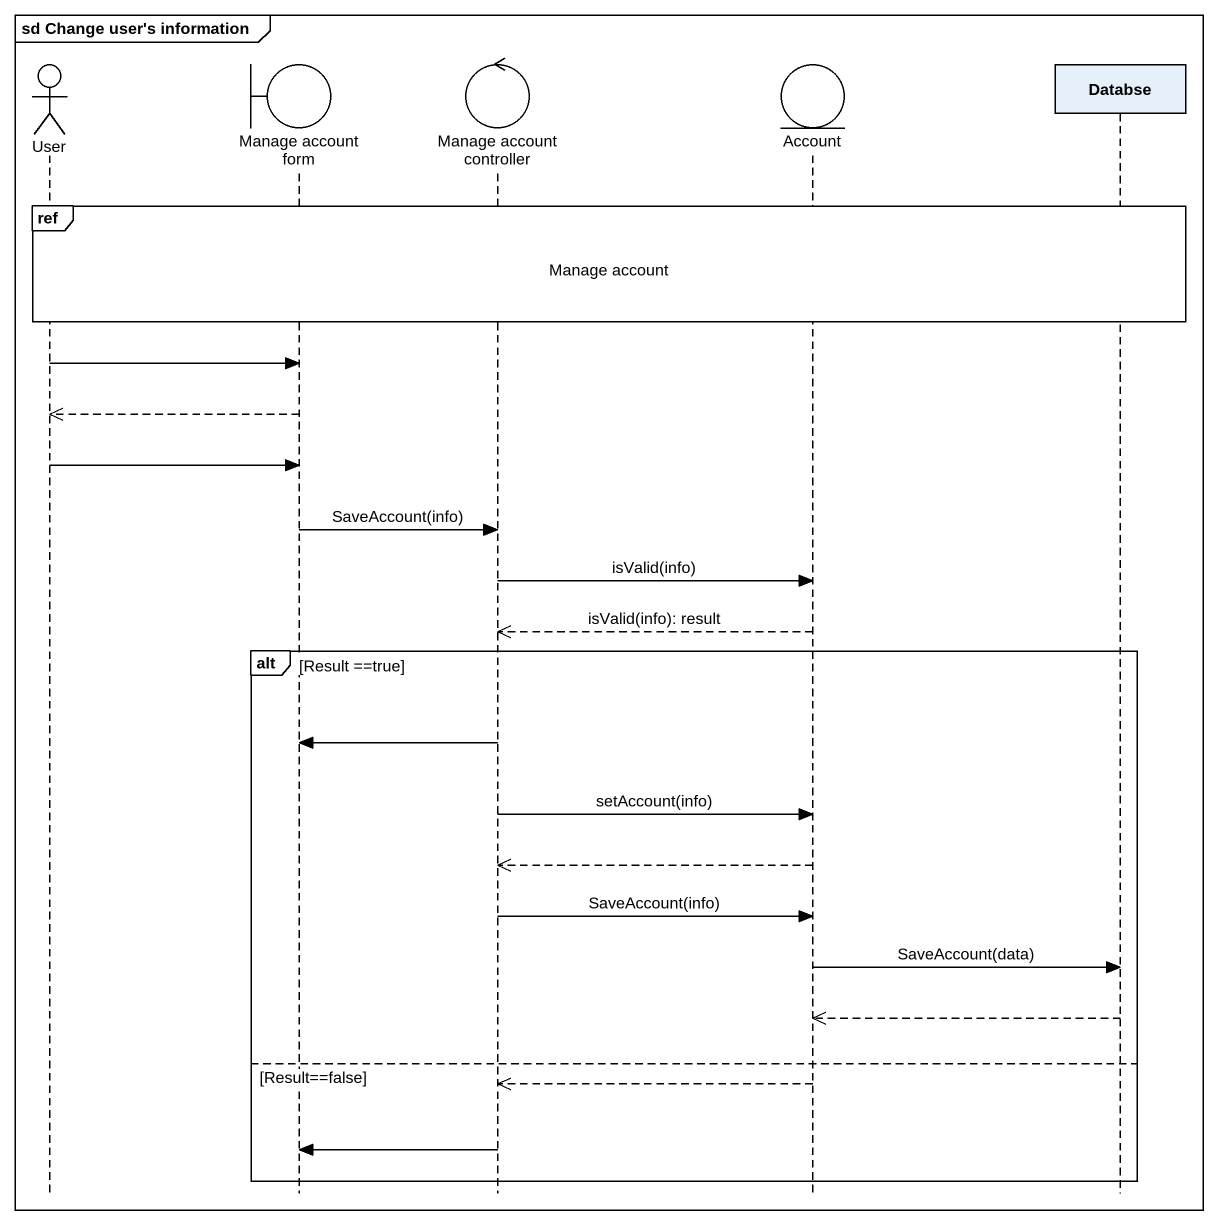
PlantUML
@startuml
mainframe sd Change user's information
hide footbox
actor User
boundary "Manage account form" as Manage_account_form
control "Manage account controller" as Manage_account_controller
entity Account
participant Databse

ref over User, Manage_account_form, Manage_account_controller, Account, Databse : Manage account
User -> Manage_account_form
Manage_account_form -->> User
User -> Manage_account_form
Manage_account_form -> Manage_account_controller : SaveAccount(info)
Manage_account_controller -> Account : isValid(info)
Account -->> Manage_account_controller : isValid(info): result
alt Result ==true
  Manage_account_controller -> Manage_account_form
  Manage_account_controller -> Account : setAccount(info)
  Account -->> Manage_account_controller
  Manage_account_controller -> Account : SaveAccount(info)
  Account -> Databse : SaveAccount(data)
  Databse -->> Account
else Result==false
  Account -->> Manage_account_controller
  Manage_account_controller -> Manage_account_form
end
@enduml
